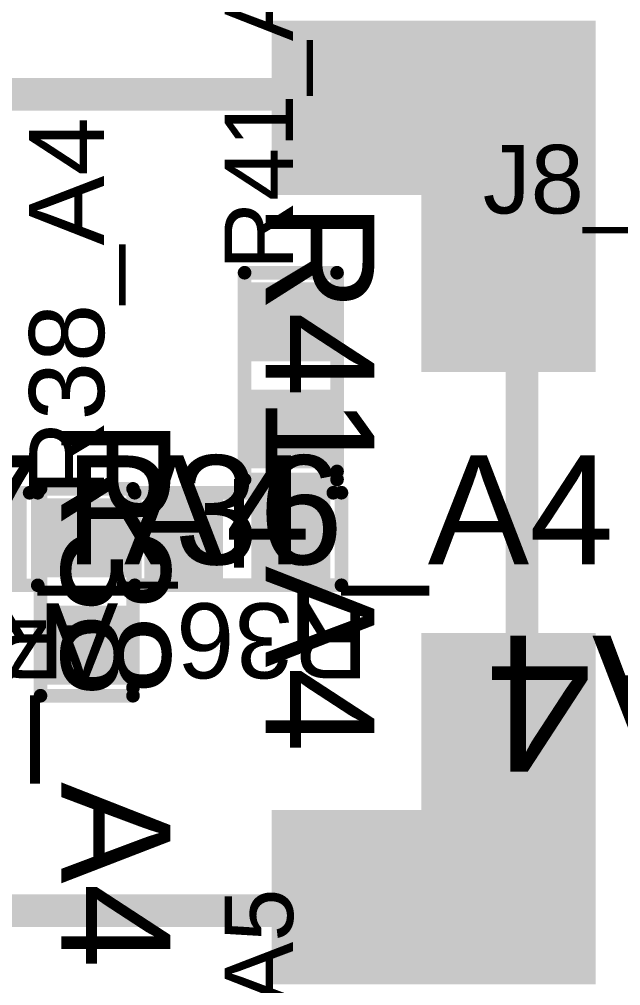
# Model space of a CAD drawing. Header units: inches. Extents: x -0.3 to 12.2, y -3.2 to 4.4.
# Drawn here: x 1.1852 to 1.4063, y 1.8475 to 2.2025 of the extents above; entities that cross this region are included whole.
import ezdxf

# ---------------------------------------------------------------- set-up
doc = ezdxf.new("R2010")
doc.units = ezdxf.units.IN
doc.header["$MEASUREMENT"] = 0
for name, color, linetype in [('Top Assembly', 6, 'Continuous'), ('Top Overlay', 2, 'Continuous'), ('Top Paste', 8, 'Continuous'), ('Top Solder', 216, 'Continuous'), ('TOP_L1', 1, 'Continuous')]:
    doc.layers.add(name, color=color, linetype=linetype)
doc.styles.add('Arial', font='', dxfattribs={"height": 0.2})
doc.styles.get('Arial').set_extended_font_data('Arial')

# ---------------------------------------------------------------- blocks, each defined once
blk = doc.blocks.new('RF_S__21')
at = {"layer": 'Top Paste'}
for points in [[(0.525, 0.175), (0.525, 0.115), (0.41, 0.115), (0.41, 0.175)], [(0.525, 0.05), (0.465, 0.05), (0.465, 0.175), (0.525, 0.175)], [(0.525, -0.175), (0.465, -0.175), (0.465, -0.05), (0.525, -0.05)], [(0.41, -0.175), (0.41, -0.115), (0.525, -0.115), (0.525, -0.175)]]:
    blk.add_hatch(color=8, dxfattribs=at).paths.add_polyline_path(points)
at = {"layer": 'Top Solder'}
for points in [[(0.527, 0.177), (0.527, 0.113), (0.408, 0.113), (0.408, 0.177)], [(0.527, 0.048), (0.463, 0.048), (0.463, 0.177), (0.527, 0.177)], [(0.527, -0.177), (0.463, -0.177), (0.463, -0.048), (0.527, -0.048)], [(0.408, -0.177), (0.408, -0.113), (0.527, -0.113), (0.527, -0.177)]]:
    blk.add_hatch(color=216, dxfattribs=at).paths.add_polyline_path(points)
at = {"layer": 'TOP_L1'}
for points in [[(0.525, 0.175), (0.525, 0.115), (0.41, 0.115), (0.41, 0.175)], [(0.525, 0.05), (0.465, 0.05), (0.465, 0.175), (0.525, 0.175)], [(0.525, -0.175), (0.465, -0.175), (0.465, -0.05), (0.525, -0.05)], [(0.41, -0.175), (0.41, -0.115), (0.525, -0.115), (0.525, -0.175)]]:
    blk.add_hatch(color=1, dxfattribs=at).paths.add_polyline_path(points)
at = {"layer": 'Top Assembly'}
for points in [[(-0.5, 0.15, 0.012, 0.012, 0), (0.5, 0.15, 0.012, 0.012, 0)], [(0.5, -0.15, 0.012, 0.012, 0), (0.5, 0.15, 0.012, 0.012, 0)], [(-0.5, -0.15, 0.012, 0.012, 0), (0.5, -0.15, 0.012, 0.012, 0)]]:
    blk.add_lwpolyline(points, format="xyseb", dxfattribs=at)
for points in [[(0.497, 0.15, 0.006, 0.006, 1), (0.503, 0.15, 0.006, 0.006, 1)], [(0.497, 0.15, 0.006, 0.006, 1), (0.503, 0.15, 0.006, 0.006, 1)], [(0.497, -0.15, 0.006, 0.006, 1), (0.503, -0.15, 0.006, 0.006, 1)], [(0.497, -0.15, 0.006, 0.006, 1), (0.503, -0.15, 0.006, 0.006, 1)]]:
    blk.add_lwpolyline(points, format="xyseb", close=True, dxfattribs=at)
blk = doc.blocks.new('CP_8_2_ADI_91')
at = {"layer": 'Top Paste'}
for points in [[(-0.0315, 0.037), (0.0315, 0.037), (0.0315, -0.037), (-0.0315, -0.037)], [(-0.07581, 0.03454), (-0.044, 0.03454), (-0.044, 0.02451), (-0.07581, 0.02451)], [(0.044, 0.03454), (0.07581, 0.03454), (0.07581, 0.02451), (0.044, 0.02451)], [(-0.07581, 0.01486), (-0.044, 0.01486), (-0.044, 0.00483), (-0.07581, 0.00483)], [(0.044, 0.01486), (0.07581, 0.01486), (0.07581, 0.00483), (0.044, 0.00483)], [(-0.07581, -0.00483), (-0.044, -0.00483), (-0.044, -0.01486), (-0.07581, -0.01486)], [(0.044, -0.00483), (0.07581, -0.00483), (0.07581, -0.01486), (0.044, -0.01486)], [(-0.07581, -0.02451), (-0.044, -0.02451), (-0.044, -0.03454), (-0.07581, -0.03454)], [(0.044, -0.02451), (0.07581, -0.02451), (0.07581, -0.03454), (0.044, -0.03454)]]:
    blk.add_hatch(color=8, dxfattribs=at).paths.add_polyline_path(points)
at = {"layer": 'Top Solder'}
for points in [[(-0.07781, 0.03654), (-0.042, 0.03654), (-0.042, 0.02251), (-0.07781, 0.02251)], [(-0.0335, 0.039), (0.0335, 0.039), (0.0335, -0.039), (-0.0335, -0.039)], [(0.042, 0.03654), (0.07781, 0.03654), (0.07781, 0.02251), (0.042, 0.02251)], [(-0.07781, 0.01686), (-0.042, 0.01686), (-0.042, 0.00283), (-0.07781, 0.00283)], [(0.042, 0.01686), (0.07781, 0.01686), (0.07781, 0.00283), (0.042, 0.00283)], [(-0.07781, -0.00283), (-0.042, -0.00283), (-0.042, -0.01686), (-0.07781, -0.01686)], [(0.042, -0.00283), (0.07781, -0.00283), (0.07781, -0.01686), (0.042, -0.01686)], [(-0.07781, -0.02251), (-0.042, -0.02251), (-0.042, -0.03654), (-0.07781, -0.03654)], [(0.042, -0.02251), (0.07781, -0.02251), (0.07781, -0.03654), (0.042, -0.03654)]]:
    blk.add_hatch(color=216, dxfattribs=at).paths.add_polyline_path(points)
at = {"layer": 'TOP_L1'}
for points in [[(-0.0315, 0.037), (0.0315, 0.037), (0.0315, -0.037), (-0.0315, -0.037)], [(-0.07581, 0.03454), (-0.044, 0.03454), (-0.044, 0.02451), (-0.07581, 0.02451)], [(0.044, 0.03454), (0.07581, 0.03454), (0.07581, 0.02451), (0.044, 0.02451)], [(-0.07581, 0.01486), (-0.044, 0.01486), (-0.044, 0.00483), (-0.07581, 0.00483)], [(0.044, 0.01486), (0.07581, 0.01486), (0.07581, 0.00483), (0.044, 0.00483)], [(-0.07581, -0.00483), (-0.044, -0.00483), (-0.044, -0.01486), (-0.07581, -0.01486)], [(0.044, -0.00483), (0.07581, -0.00483), (0.07581, -0.01486), (0.044, -0.01486)], [(-0.07581, -0.02451), (-0.044, -0.02451), (-0.044, -0.03454), (-0.07581, -0.03454)], [(0.044, -0.02451), (0.07581, -0.02451), (0.07581, -0.03454), (0.044, -0.03454)]]:
    blk.add_hatch(color=1, dxfattribs=at).paths.add_polyline_path(points)
at = {"layer": 'Top Assembly'}
for points in [[(0.064, 0.064, 0.006, 0.006, 0), (-0.064, 0.064, 0.006, 0.006, 0)], [(-0.064, 0.064, 0.006, 0.006, 0), (-0.064, -0.064, 0.006, 0.006, 0)], [(0.064, 0.064, 0.006, 0.006, 0), (0.064, -0.064, 0.006, 0.006, 0)], [(0.064, -0.064, 0.006, 0.006, 0), (-0.064, -0.064, 0.006, 0.006, 0)]]:
    blk.add_lwpolyline(points, format="xyseb", dxfattribs=at)
for points in [[(-0.0655, 0.064, 0.003, 0.003, 1), (-0.0625, 0.064, 0.003, 0.003, 1)], [(-0.0655, 0.064, 0.003, 0.003, 1), (-0.0625, 0.064, 0.003, 0.003, 1)], [(0.0625, 0.064, 0.003, 0.003, 1), (0.0655, 0.064, 0.003, 0.003, 1)], [(0.0625, 0.064, 0.003, 0.003, 1), (0.0655, 0.064, 0.003, 0.003, 1)], [(-0.0655, -0.064, 0.003, 0.003, 1), (-0.0625, -0.064, 0.003, 0.003, 1)], [(-0.0655, -0.064, 0.003, 0.003, 1), (-0.0625, -0.064, 0.003, 0.003, 1)], [(0.0625, -0.064, 0.003, 0.003, 1), (0.0655, -0.064, 0.003, 0.003, 1)], [(0.0625, -0.064, 0.003, 0.003, 1), (0.0655, -0.064, 0.003, 0.003, 1)]]:
    blk.add_lwpolyline(points, format="xyseb", close=True, dxfattribs=at)
at = {"layer": 'Top Overlay'}
for points in [[(0.069, 0.069, 0.006, 0.006, 0), (-0.069, 0.069, 0.006, 0.006, 0)], [(-0.069, 0.069, 0.006, 0.006, 0), (-0.069, 0.04764, 0.006, 0.006, 0)], [(0.069, 0.069, 0.006, 0.006, 0), (0.069, 0.04764, 0.006, 0.006, 0)], [(-0.069, -0.04764, 0.006, 0.006, 0), (-0.069, -0.069, 0.006, 0.006, 0)], [(0.069, -0.04764, 0.006, 0.006, 0), (0.069, -0.069, 0.006, 0.006, 0)], [(0.069, -0.069, 0.006, 0.006, 0), (-0.069, -0.069, 0.006, 0.006, 0)]]:
    blk.add_lwpolyline(points, format="xyseb", dxfattribs=at)
for points in [[(-0.0705, 0.069, 0.003, 0.003, 1), (-0.0675, 0.069, 0.003, 0.003, 1)], [(-0.0705, 0.069, 0.003, 0.003, 1), (-0.0675, 0.069, 0.003, 0.003, 1)], [(0.0675, 0.069, 0.003, 0.003, 1), (0.0705, 0.069, 0.003, 0.003, 1)], [(0.0675, 0.069, 0.003, 0.003, 1), (0.0705, 0.069, 0.003, 0.003, 1)], [(-0.0705, 0.04764, 0.003, 0.003, 1), (-0.0675, 0.04764, 0.003, 0.003, 1)], [(0.0675, 0.04764, 0.003, 0.003, 1), (0.0705, 0.04764, 0.003, 0.003, 1)], [(-0.0705, -0.04764, 0.003, 0.003, 1), (-0.0675, -0.04764, 0.003, 0.003, 1)], [(0.0675, -0.04764, 0.003, 0.003, 1), (0.0705, -0.04764, 0.003, 0.003, 1)], [(-0.0705, -0.069, 0.003, 0.003, 1), (-0.0675, -0.069, 0.003, 0.003, 1)], [(-0.0705, -0.069, 0.003, 0.003, 1), (-0.0675, -0.069, 0.003, 0.003, 1)], [(0.0675, -0.069, 0.003, 0.003, 1), (0.0705, -0.069, 0.003, 0.003, 1)], [(0.0675, -0.069, 0.003, 0.003, 1), (0.0705, -0.069, 0.003, 0.003, 1)]]:
    blk.add_lwpolyline(points, format="xyseb", close=True, dxfattribs=at)
at = {"layer": 'Top Assembly', "style": 'Arial'}
for s, height, p in [('1', 0.06, (-0.08706, 0.03076)), ('U6_A4', 0.05, (-0.06543, -0.01161))]:
    blk.add_text(s, height=height, dxfattribs=at).set_placement(p)
at = {"layer": 'Top Overlay', "style": 'Arial'}
blk.add_text('1', height=0.05, dxfattribs=at).set_placement((-0.09089, 0.04396))
blk = doc.blocks.new('_0402_107')
at = {"layer": 'Top Paste'}
for points in [[(-0.006, 0.0125), (-0.006, -0.0125), (-0.031, -0.0125), (-0.031, 0.0125)], [(0.0334, 0.0125), (0.0334, -0.0125), (0.0084, -0.0125), (0.0084, 0.0125)]]:
    blk.add_hatch(color=8, dxfattribs=at).paths.add_polyline_path(points)
at = {"layer": 'Top Solder'}
for points in [[(-0.004, 0.0145), (-0.004, -0.0145), (-0.033, -0.0145), (-0.033, 0.0145)], [(0.0354, 0.0145), (0.0354, -0.0145), (0.0064, -0.0145), (0.0064, 0.0145)]]:
    blk.add_hatch(color=216, dxfattribs=at).paths.add_polyline_path(points)
at = {"layer": 'TOP_L1'}
for points in [[(-0.006, 0.0125), (-0.006, -0.0125), (-0.031, -0.0125), (-0.031, 0.0125)], [(0.0334, 0.0125), (0.0334, -0.0125), (0.0084, -0.0125), (0.0084, 0.0125)]]:
    blk.add_hatch(color=1, dxfattribs=at).paths.add_polyline_path(points)
at = {"layer": 'Top Assembly'}
for points in [[(0.0395, 0.017, 0.005, 0.005, 0), (-0.0365, 0.017, 0.005, 0.005, 0)], [(-0.0365, -0.017, 0.005, 0.005, 0), (-0.0365, 0.017, 0.005, 0.005, 0)], [(0.0395, -0.017, 0.005, 0.005, 0), (0.0395, 0.017, 0.005, 0.005, 0)], [(0.0395, -0.017, 0.005, 0.005, 0), (-0.0365, -0.017, 0.005, 0.005, 0)]]:
    blk.add_lwpolyline(points, format="xyseb", dxfattribs=at)
for points in [[(-0.03775, 0.017, 0.0025, 0.0025, 1), (-0.03525, 0.017, 0.0025, 0.0025, 1)], [(-0.03775, 0.017, 0.0025, 0.0025, 1), (-0.03525, 0.017, 0.0025, 0.0025, 1)], [(0.03825, 0.017, 0.0025, 0.0025, 1), (0.04075, 0.017, 0.0025, 0.0025, 1)], [(0.03825, 0.017, 0.0025, 0.0025, 1), (0.04075, 0.017, 0.0025, 0.0025, 1)], [(-0.03775, -0.017, 0.0025, 0.0025, 1), (-0.03525, -0.017, 0.0025, 0.0025, 1)], [(-0.03775, -0.017, 0.0025, 0.0025, 1), (-0.03525, -0.017, 0.0025, 0.0025, 1)], [(0.03825, -0.017, 0.0025, 0.0025, 1), (0.04075, -0.017, 0.0025, 0.0025, 1)], [(0.03825, -0.017, 0.0025, 0.0025, 1), (0.04075, -0.017, 0.0025, 0.0025, 1)]]:
    blk.add_lwpolyline(points, format="xyseb", close=True, dxfattribs=at)
at = {"layer": 'Top Overlay'}
for points in [[(0.0365, 0.017, 0.005, 0.005, 0), (-0.0365, 0.017, 0.005, 0.005, 0)], [(-0.0365, -0.017, 0.005, 0.005, 0), (-0.0365, 0.017, 0.005, 0.005, 0)], [(0.0395, 0.017, 0.005, 0.005, 0), (0.0365, 0.017, 0.005, 0.005, 0)], [(0.0395, -0.017, 0.005, 0.005, 0), (0.0395, 0.017, 0.005, 0.005, 0)], [(0.0395, -0.017, 0.005, 0.005, 0), (-0.0365, -0.017, 0.005, 0.005, 0)]]:
    blk.add_lwpolyline(points, format="xyseb", dxfattribs=at)
for points in [[(-0.03775, 0.017, 0.0025, 0.0025, 1), (-0.03525, 0.017, 0.0025, 0.0025, 1)], [(-0.03775, 0.017, 0.0025, 0.0025, 1), (-0.03525, 0.017, 0.0025, 0.0025, 1)], [(0.03525, 0.017, 0.0025, 0.0025, 1), (0.03775, 0.017, 0.0025, 0.0025, 1)], [(0.03525, 0.017, 0.0025, 0.0025, 1), (0.03775, 0.017, 0.0025, 0.0025, 1)], [(0.03825, 0.017, 0.0025, 0.0025, 1), (0.04075, 0.017, 0.0025, 0.0025, 1)], [(0.03825, 0.017, 0.0025, 0.0025, 1), (0.04075, 0.017, 0.0025, 0.0025, 1)], [(-0.03775, -0.017, 0.0025, 0.0025, 1), (-0.03525, -0.017, 0.0025, 0.0025, 1)], [(-0.03775, -0.017, 0.0025, 0.0025, 1), (-0.03525, -0.017, 0.0025, 0.0025, 1)], [(0.03825, -0.017, 0.0025, 0.0025, 1), (0.04075, -0.017, 0.0025, 0.0025, 1)], [(0.03825, -0.017, 0.0025, 0.0025, 1), (0.04075, -0.017, 0.0025, 0.0025, 1)]]:
    blk.add_lwpolyline(points, format="xyseb", close=True, dxfattribs=at)
at = {"layer": 'Top Assembly', "style": 'Arial'}
blk.add_text('R41_A4', height=0.04, dxfattribs=at).set_placement((-0.06234, -0.0093))
blk = doc.blocks.new('_0402_111')
at = {"layer": 'Top Paste'}
for points in [[(-0.006, 0.0125), (-0.006, -0.0125), (-0.031, -0.0125), (-0.031, 0.0125)], [(0.0334, 0.0125), (0.0334, -0.0125), (0.0084, -0.0125), (0.0084, 0.0125)]]:
    blk.add_hatch(color=8, dxfattribs=at).paths.add_polyline_path(points)
at = {"layer": 'Top Solder'}
for points in [[(-0.004, 0.0145), (-0.004, -0.0145), (-0.033, -0.0145), (-0.033, 0.0145)], [(0.0354, 0.0145), (0.0354, -0.0145), (0.0064, -0.0145), (0.0064, 0.0145)]]:
    blk.add_hatch(color=216, dxfattribs=at).paths.add_polyline_path(points)
at = {"layer": 'TOP_L1'}
for points in [[(-0.006, 0.0125), (-0.006, -0.0125), (-0.031, -0.0125), (-0.031, 0.0125)], [(0.0334, 0.0125), (0.0334, -0.0125), (0.0084, -0.0125), (0.0084, 0.0125)]]:
    blk.add_hatch(color=1, dxfattribs=at).paths.add_polyline_path(points)
at = {"layer": 'Top Assembly'}
for points in [[(0.0395, 0.017, 0.005, 0.005, 0), (-0.0365, 0.017, 0.005, 0.005, 0)], [(-0.0365, -0.017, 0.005, 0.005, 0), (-0.0365, 0.017, 0.005, 0.005, 0)], [(0.0395, -0.017, 0.005, 0.005, 0), (0.0395, 0.017, 0.005, 0.005, 0)], [(0.0395, -0.017, 0.005, 0.005, 0), (-0.0365, -0.017, 0.005, 0.005, 0)]]:
    blk.add_lwpolyline(points, format="xyseb", dxfattribs=at)
for points in [[(-0.03775, 0.017, 0.0025, 0.0025, 1), (-0.03525, 0.017, 0.0025, 0.0025, 1)], [(-0.03775, 0.017, 0.0025, 0.0025, 1), (-0.03525, 0.017, 0.0025, 0.0025, 1)], [(0.03825, 0.017, 0.0025, 0.0025, 1), (0.04075, 0.017, 0.0025, 0.0025, 1)], [(0.03825, 0.017, 0.0025, 0.0025, 1), (0.04075, 0.017, 0.0025, 0.0025, 1)], [(-0.03775, -0.017, 0.0025, 0.0025, 1), (-0.03525, -0.017, 0.0025, 0.0025, 1)], [(-0.03775, -0.017, 0.0025, 0.0025, 1), (-0.03525, -0.017, 0.0025, 0.0025, 1)], [(0.03825, -0.017, 0.0025, 0.0025, 1), (0.04075, -0.017, 0.0025, 0.0025, 1)], [(0.03825, -0.017, 0.0025, 0.0025, 1), (0.04075, -0.017, 0.0025, 0.0025, 1)]]:
    blk.add_lwpolyline(points, format="xyseb", close=True, dxfattribs=at)
at = {"layer": 'Top Overlay'}
for points in [[(0.0365, 0.017, 0.005, 0.005, 0), (-0.0365, 0.017, 0.005, 0.005, 0)], [(-0.0365, -0.017, 0.005, 0.005, 0), (-0.0365, 0.017, 0.005, 0.005, 0)], [(0.0395, 0.017, 0.005, 0.005, 0), (0.0365, 0.017, 0.005, 0.005, 0)], [(0.0395, -0.017, 0.005, 0.005, 0), (0.0395, 0.017, 0.005, 0.005, 0)], [(0.0395, -0.017, 0.005, 0.005, 0), (-0.0365, -0.017, 0.005, 0.005, 0)]]:
    blk.add_lwpolyline(points, format="xyseb", dxfattribs=at)
for points in [[(-0.03775, 0.017, 0.0025, 0.0025, 1), (-0.03525, 0.017, 0.0025, 0.0025, 1)], [(-0.03775, 0.017, 0.0025, 0.0025, 1), (-0.03525, 0.017, 0.0025, 0.0025, 1)], [(0.03525, 0.017, 0.0025, 0.0025, 1), (0.03775, 0.017, 0.0025, 0.0025, 1)], [(0.03525, 0.017, 0.0025, 0.0025, 1), (0.03775, 0.017, 0.0025, 0.0025, 1)], [(0.03825, 0.017, 0.0025, 0.0025, 1), (0.04075, 0.017, 0.0025, 0.0025, 1)], [(0.03825, 0.017, 0.0025, 0.0025, 1), (0.04075, 0.017, 0.0025, 0.0025, 1)], [(-0.03775, -0.017, 0.0025, 0.0025, 1), (-0.03525, -0.017, 0.0025, 0.0025, 1)], [(-0.03775, -0.017, 0.0025, 0.0025, 1), (-0.03525, -0.017, 0.0025, 0.0025, 1)], [(0.03825, -0.017, 0.0025, 0.0025, 1), (0.04075, -0.017, 0.0025, 0.0025, 1)], [(0.03825, -0.017, 0.0025, 0.0025, 1), (0.04075, -0.017, 0.0025, 0.0025, 1)]]:
    blk.add_lwpolyline(points, format="xyseb", close=True, dxfattribs=at)
at = {"layer": 'Top Assembly', "style": 'Arial'}
blk.add_text('R38_A4', height=0.04, dxfattribs=at).set_placement((-0.06234, -0.0093))
blk = doc.blocks.new('_0402_115')
at = {"layer": 'Top Paste'}
for points in [[(-0.006, 0.0125), (-0.006, -0.0125), (-0.031, -0.0125), (-0.031, 0.0125)], [(0.0334, 0.0125), (0.0334, -0.0125), (0.0084, -0.0125), (0.0084, 0.0125)]]:
    blk.add_hatch(color=8, dxfattribs=at).paths.add_polyline_path(points)
at = {"layer": 'Top Solder'}
for points in [[(-0.004, 0.0145), (-0.004, -0.0145), (-0.033, -0.0145), (-0.033, 0.0145)], [(0.0354, 0.0145), (0.0354, -0.0145), (0.0064, -0.0145), (0.0064, 0.0145)]]:
    blk.add_hatch(color=216, dxfattribs=at).paths.add_polyline_path(points)
at = {"layer": 'TOP_L1'}
for points in [[(-0.006, 0.0125), (-0.006, -0.0125), (-0.031, -0.0125), (-0.031, 0.0125)], [(0.0334, 0.0125), (0.0334, -0.0125), (0.0084, -0.0125), (0.0084, 0.0125)]]:
    blk.add_hatch(color=1, dxfattribs=at).paths.add_polyline_path(points)
at = {"layer": 'Top Assembly'}
for points in [[(-0.0365, 0.017, 0.005, 0.005, 0), (0.0395, 0.017, 0.005, 0.005, 0)], [(-0.0365, -0.017, 0.005, 0.005, 0), (-0.0365, 0.017, 0.005, 0.005, 0)], [(0.0395, -0.017, 0.005, 0.005, 0), (0.0395, 0.017, 0.005, 0.005, 0)], [(-0.0365, -0.017, 0.005, 0.005, 0), (0.0395, -0.017, 0.005, 0.005, 0)]]:
    blk.add_lwpolyline(points, format="xyseb", dxfattribs=at)
for points in [[(-0.03775, 0.017, 0.0025, 0.0025, 1), (-0.03525, 0.017, 0.0025, 0.0025, 1)], [(-0.03775, 0.017, 0.0025, 0.0025, 1), (-0.03525, 0.017, 0.0025, 0.0025, 1)], [(0.03825, 0.017, 0.0025, 0.0025, 1), (0.04075, 0.017, 0.0025, 0.0025, 1)], [(0.03825, 0.017, 0.0025, 0.0025, 1), (0.04075, 0.017, 0.0025, 0.0025, 1)], [(-0.03775, -0.017, 0.0025, 0.0025, 1), (-0.03525, -0.017, 0.0025, 0.0025, 1)], [(-0.03775, -0.017, 0.0025, 0.0025, 1), (-0.03525, -0.017, 0.0025, 0.0025, 1)], [(0.03825, -0.017, 0.0025, 0.0025, 1), (0.04075, -0.017, 0.0025, 0.0025, 1)], [(0.03825, -0.017, 0.0025, 0.0025, 1), (0.04075, -0.017, 0.0025, 0.0025, 1)]]:
    blk.add_lwpolyline(points, format="xyseb", close=True, dxfattribs=at)
at = {"layer": 'Top Overlay'}
for points in [[(-0.0365, 0.017, 0.005, 0.005, 0), (0.0365, 0.017, 0.005, 0.005, 0)], [(-0.0365, -0.017, 0.005, 0.005, 0), (-0.0365, 0.017, 0.005, 0.005, 0)], [(0.0365, 0.017, 0.005, 0.005, 0), (0.0395, 0.017, 0.005, 0.005, 0)], [(0.0395, -0.017, 0.005, 0.005, 0), (0.0395, 0.017, 0.005, 0.005, 0)], [(-0.0365, -0.017, 0.005, 0.005, 0), (0.0395, -0.017, 0.005, 0.005, 0)]]:
    blk.add_lwpolyline(points, format="xyseb", dxfattribs=at)
for points in [[(-0.03775, 0.017, 0.0025, 0.0025, 1), (-0.03525, 0.017, 0.0025, 0.0025, 1)], [(-0.03775, 0.017, 0.0025, 0.0025, 1), (-0.03525, 0.017, 0.0025, 0.0025, 1)], [(0.03525, 0.017, 0.0025, 0.0025, 1), (0.03775, 0.017, 0.0025, 0.0025, 1)], [(0.03525, 0.017, 0.0025, 0.0025, 1), (0.03775, 0.017, 0.0025, 0.0025, 1)], [(0.03825, 0.017, 0.0025, 0.0025, 1), (0.04075, 0.017, 0.0025, 0.0025, 1)], [(0.03825, 0.017, 0.0025, 0.0025, 1), (0.04075, 0.017, 0.0025, 0.0025, 1)], [(-0.03775, -0.017, 0.0025, 0.0025, 1), (-0.03525, -0.017, 0.0025, 0.0025, 1)], [(-0.03775, -0.017, 0.0025, 0.0025, 1), (-0.03525, -0.017, 0.0025, 0.0025, 1)], [(0.03825, -0.017, 0.0025, 0.0025, 1), (0.04075, -0.017, 0.0025, 0.0025, 1)], [(0.03825, -0.017, 0.0025, 0.0025, 1), (0.04075, -0.017, 0.0025, 0.0025, 1)]]:
    blk.add_lwpolyline(points, format="xyseb", close=True, dxfattribs=at)
at = {"layer": 'Top Assembly', "style": 'Arial'}
blk.add_text('R37_A4', height=0.04, rotation=360, dxfattribs=at).set_placement((-0.06234, -0.0093))
blk = doc.blocks.new('_0402_119')
at = {"layer": 'Top Paste'}
for points in [[(-0.006, 0.0125), (-0.006, -0.0125), (-0.031, -0.0125), (-0.031, 0.0125)], [(0.0334, 0.0125), (0.0334, -0.0125), (0.0084, -0.0125), (0.0084, 0.0125)]]:
    blk.add_hatch(color=8, dxfattribs=at).paths.add_polyline_path(points)
at = {"layer": 'Top Solder'}
for points in [[(-0.004, 0.0145), (-0.004, -0.0145), (-0.033, -0.0145), (-0.033, 0.0145)], [(0.0354, 0.0145), (0.0354, -0.0145), (0.0064, -0.0145), (0.0064, 0.0145)]]:
    blk.add_hatch(color=216, dxfattribs=at).paths.add_polyline_path(points)
at = {"layer": 'TOP_L1'}
for points in [[(-0.006, 0.0125), (-0.006, -0.0125), (-0.031, -0.0125), (-0.031, 0.0125)], [(0.0334, 0.0125), (0.0334, -0.0125), (0.0084, -0.0125), (0.0084, 0.0125)]]:
    blk.add_hatch(color=1, dxfattribs=at).paths.add_polyline_path(points)
at = {"layer": 'Top Assembly'}
for points in [[(-0.0365, 0.017, 0.005, 0.005, 0), (0.0395, 0.017, 0.005, 0.005, 0)], [(-0.0365, -0.017, 0.005, 0.005, 0), (-0.0365, 0.017, 0.005, 0.005, 0)], [(0.0395, -0.017, 0.005, 0.005, 0), (0.0395, 0.017, 0.005, 0.005, 0)], [(-0.0365, -0.017, 0.005, 0.005, 0), (0.0395, -0.017, 0.005, 0.005, 0)]]:
    blk.add_lwpolyline(points, format="xyseb", dxfattribs=at)
for points in [[(-0.03775, 0.017, 0.0025, 0.0025, 1), (-0.03525, 0.017, 0.0025, 0.0025, 1)], [(-0.03775, 0.017, 0.0025, 0.0025, 1), (-0.03525, 0.017, 0.0025, 0.0025, 1)], [(0.03825, 0.017, 0.0025, 0.0025, 1), (0.04075, 0.017, 0.0025, 0.0025, 1)], [(0.03825, 0.017, 0.0025, 0.0025, 1), (0.04075, 0.017, 0.0025, 0.0025, 1)], [(-0.03775, -0.017, 0.0025, 0.0025, 1), (-0.03525, -0.017, 0.0025, 0.0025, 1)], [(-0.03775, -0.017, 0.0025, 0.0025, 1), (-0.03525, -0.017, 0.0025, 0.0025, 1)], [(0.03825, -0.017, 0.0025, 0.0025, 1), (0.04075, -0.017, 0.0025, 0.0025, 1)], [(0.03825, -0.017, 0.0025, 0.0025, 1), (0.04075, -0.017, 0.0025, 0.0025, 1)]]:
    blk.add_lwpolyline(points, format="xyseb", close=True, dxfattribs=at)
at = {"layer": 'Top Overlay'}
for points in [[(-0.0365, 0.017, 0.005, 0.005, 0), (0.0365, 0.017, 0.005, 0.005, 0)], [(-0.0365, -0.017, 0.005, 0.005, 0), (-0.0365, 0.017, 0.005, 0.005, 0)], [(0.0365, 0.017, 0.005, 0.005, 0), (0.0395, 0.017, 0.005, 0.005, 0)], [(0.0395, -0.017, 0.005, 0.005, 0), (0.0395, 0.017, 0.005, 0.005, 0)], [(-0.0365, -0.017, 0.005, 0.005, 0), (0.0395, -0.017, 0.005, 0.005, 0)]]:
    blk.add_lwpolyline(points, format="xyseb", dxfattribs=at)
for points in [[(-0.03775, 0.017, 0.0025, 0.0025, 1), (-0.03525, 0.017, 0.0025, 0.0025, 1)], [(-0.03775, 0.017, 0.0025, 0.0025, 1), (-0.03525, 0.017, 0.0025, 0.0025, 1)], [(0.03525, 0.017, 0.0025, 0.0025, 1), (0.03775, 0.017, 0.0025, 0.0025, 1)], [(0.03525, 0.017, 0.0025, 0.0025, 1), (0.03775, 0.017, 0.0025, 0.0025, 1)], [(0.03825, 0.017, 0.0025, 0.0025, 1), (0.04075, 0.017, 0.0025, 0.0025, 1)], [(0.03825, 0.017, 0.0025, 0.0025, 1), (0.04075, 0.017, 0.0025, 0.0025, 1)], [(-0.03775, -0.017, 0.0025, 0.0025, 1), (-0.03525, -0.017, 0.0025, 0.0025, 1)], [(-0.03775, -0.017, 0.0025, 0.0025, 1), (-0.03525, -0.017, 0.0025, 0.0025, 1)], [(0.03825, -0.017, 0.0025, 0.0025, 1), (0.04075, -0.017, 0.0025, 0.0025, 1)], [(0.03825, -0.017, 0.0025, 0.0025, 1), (0.04075, -0.017, 0.0025, 0.0025, 1)]]:
    blk.add_lwpolyline(points, format="xyseb", close=True, dxfattribs=at)
at = {"layer": 'Top Assembly', "style": 'Arial'}
blk.add_text('R36_A4', height=0.04, rotation=360, dxfattribs=at).set_placement((-0.06234, -0.0093))

msp = doc.modelspace()

# ---------------------------------------------------------------- block references
for name, p in [('RF_S__21', (0.87, 2.025)), ('_0402_115', (1.15249, 2.01158)), ('_0402_119', (1.26412, 2.01159))]:
    msp.add_blockref(name, p)
for name, p, rotation in [('_0402_107', (1.285, 2.07291), 270), ('_0402_111', (1.21, 1.99351), 270), ('CP_8_2_ADI_91', (1.505, 1.96452), 180)]:
    msp.add_blockref(name, p, dxfattribs=dict(rotation=rotation))

# ---------------------------------------------------------------- texts
at = {"layer": 'Top Overlay', "style": 'Arial'}
for s, height, rotation, p in [('R41_A4', 0.025197, 90, (1.28583, 2.11035)), ('R38_A4', 0.027559, 90, (1.21638, 2.02738)), ('R37_A4', 0.027559, 180, (1.20196, 1.98796)), ('R36_A4', 0.027559, 180, (1.31359, 1.98798)), ('R41_A5', 0.025197, 90, (1.28583, 1.75601))]:
    msp.add_text(s, height=height, rotation=rotation, dxfattribs=at).set_placement(p)
msp.add_text('J8_A4', height=0.025197, dxfattribs=at).set_placement((1.35556, 2.13118))

doc.saveas('drawing.dxf')
